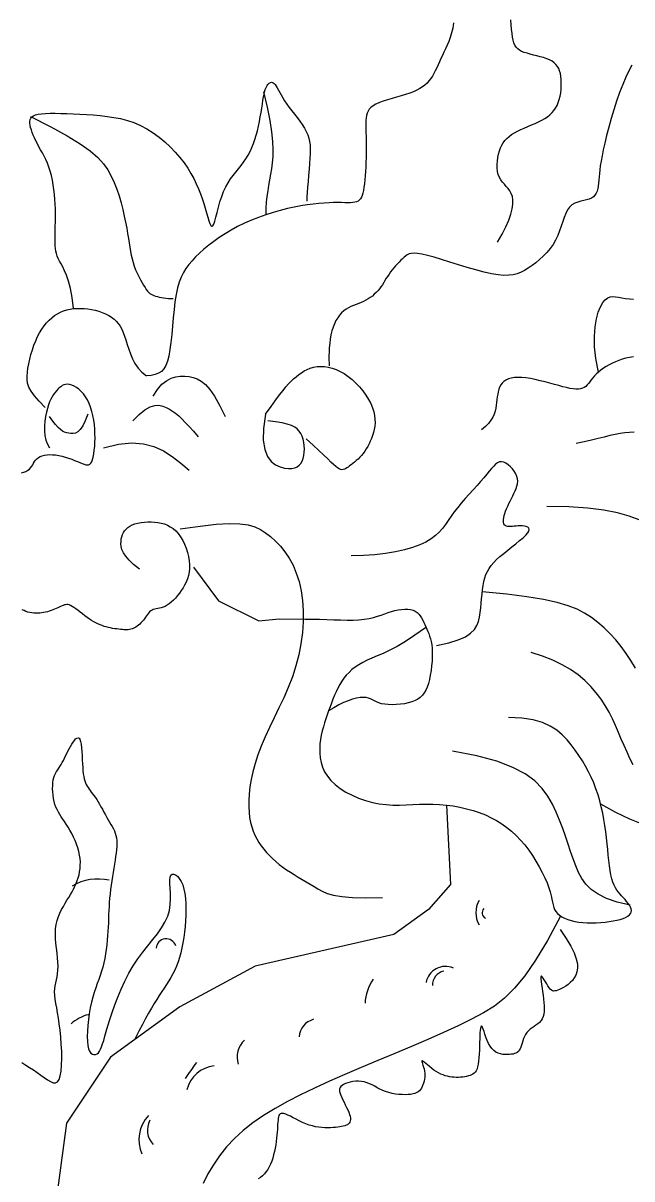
# Model space of a CAD drawing. Extents: x -66030 to 95157, y -13132 to 45879.
# Drawn here: x -26965.4 to -26893.6, y 32214.6 to 32351 of the extents above; entities that cross this region are included whole.
import ezdxf

# ---------------------------------------------------------------- set-up
doc = ezdxf.new("R2010")
doc.units = 0
doc.header["$LTSCALE"] = 100
doc.header["$MEASUREMENT"] = 0
doc.layers.add('7', color=105, linetype='CONTINUOUS')

msp = doc.modelspace()

# ---------------------------------------------------------------- linework, layer by layer
at = {"layer": '7'}
for points in [[(-26914.59, 32351.03), (-26914.69, 32350.4), (-26914.82, 32349.83), (-26914.98, 32349.3), (-26915.15, 32348.83), (-26915.34, 32348.38), (-26915.53, 32347.97), (-26915.73, 32347.57), (-26915.92, 32347.18), (-26916.09, 32346.81), (-26916.26, 32346.43), (-26916.42, 32346.07), (-26916.58, 32345.71), (-26916.75, 32345.37), (-26916.92, 32345.05), (-26917.1, 32344.74), (-26917.29, 32344.44), (-26917.5, 32344.17), (-26917.72, 32343.92), (-26917.98, 32343.68), (-26918.26, 32343.47), (-26918.58, 32343.26), (-26918.93, 32343.07), (-26919.32, 32342.89), (-26919.76, 32342.72), (-26920.25, 32342.56), (-26920.77, 32342.4), (-26921.31, 32342.25), (-26921.86, 32342.1), (-26922.39, 32341.94), (-26922.89, 32341.78), (-26923.35, 32341.61), (-26923.75, 32341.44), (-26924.08, 32341.25), (-26924.34, 32341.05), (-26924.54, 32340.83), (-26924.69, 32340.6), (-26924.8, 32340.35), (-26924.87, 32340.08), (-26924.92, 32339.8), (-26924.94, 32339.49), (-26924.95, 32339.17), (-26924.95, 32338.82), (-26924.95, 32338.45), (-26924.94, 32338.06), (-26924.92, 32337.64), (-26924.91, 32337.19), (-26924.9, 32336.72), (-26924.9, 32336.22), (-26924.9, 32335.69), (-26924.91, 32335.15), (-26924.93, 32334.59), (-26924.96, 32334.04), (-26924.99, 32333.49), (-26925.03, 32332.97), (-26925.07, 32332.48), (-26925.12, 32332.02), (-26925.17, 32331.62), (-26925.23, 32331.26), (-26925.3, 32330.94), (-26925.38, 32330.67), (-26925.47, 32330.45), (-26925.59, 32330.26), (-26925.72, 32330.1), (-26925.87, 32329.99), (-26926.05, 32329.9), (-26926.26, 32329.85), (-26926.5, 32329.82), (-26926.77, 32329.8), (-26927.08, 32329.8), (-26927.43, 32329.8), (-26927.82, 32329.81), (-26928.26, 32329.81), (-26928.75, 32329.81), (-26929.29, 32329.79), (-26929.87, 32329.76), (-26930.5, 32329.71), (-26931.16, 32329.64), (-26931.87, 32329.55), (-26932.61, 32329.43), (-26933.39, 32329.28), (-26934.21, 32329.1), (-26935.04, 32328.88), (-26935.89, 32328.64), (-26936.75, 32328.36), (-26937.61, 32328.06), (-26938.45, 32327.73), (-26939.28, 32327.37), (-26940.08, 32326.98), (-26940.84, 32326.57), (-26941.56, 32326.14), (-26942.24, 32325.7), (-26942.89, 32325.24), (-26943.49, 32324.78), (-26944.05, 32324.32), (-26944.56, 32323.86), (-26945.03, 32323.4), (-26945.46, 32322.96), (-26945.84, 32322.51), (-26946.18, 32322.05), (-26946.48, 32321.56), (-26946.74, 32321.02), (-26946.97, 32320.42), (-26947.17, 32319.74), (-26947.33, 32318.98), (-26947.47, 32318.12), (-26947.58, 32317.19), (-26947.68, 32316.21), (-26947.77, 32315.22), (-26947.86, 32314.25), (-26947.96, 32313.32), (-26948.07, 32312.46), (-26948.19, 32311.71), (-26948.35, 32311.09), (-26948.54, 32310.59), (-26948.77, 32310.19), (-26949.06, 32309.89), (-26949.4, 32309.67), (-26949.8, 32309.52), (-26950.28, 32309.42), (-26950.84, 32309.36)], [(-26909.41, 32325.13), (-26908.87, 32326.08), (-26908.43, 32326.94), (-26908.09, 32327.73), (-26907.85, 32328.44), (-26907.69, 32329.07), (-26907.61, 32329.63), (-26907.6, 32330.12), (-26907.66, 32330.54), (-26907.78, 32330.9), (-26907.95, 32331.21), (-26908.15, 32331.48), (-26908.37, 32331.73), (-26908.6, 32331.97), (-26908.82, 32332.22), (-26909.02, 32332.48), (-26909.19, 32332.77), (-26909.32, 32333.11), (-26909.4, 32333.48), (-26909.45, 32333.88), (-26909.45, 32334.29), (-26909.43, 32334.71), (-26909.38, 32335.13), (-26909.29, 32335.53), (-26909.19, 32335.91), (-26909.06, 32336.26), (-26908.91, 32336.58), (-26908.74, 32336.87), (-26908.54, 32337.14), (-26908.31, 32337.39), (-26908.04, 32337.62), (-26907.75, 32337.83), (-26907.42, 32338.03), (-26907.05, 32338.23), (-26906.66, 32338.42), (-26906.25, 32338.6), (-26905.82, 32338.79), (-26905.39, 32338.97), (-26904.97, 32339.15), (-26904.57, 32339.34), (-26904.19, 32339.54), (-26903.84, 32339.74), (-26903.52, 32339.95), (-26903.24, 32340.18), (-26902.98, 32340.43), (-26902.76, 32340.69), (-26902.56, 32340.97), (-26902.39, 32341.28), (-26902.24, 32341.61), (-26902.12, 32341.98), (-26902.03, 32342.36), (-26901.95, 32342.76), (-26901.9, 32343.16), (-26901.88, 32343.57), (-26901.88, 32343.96), (-26901.89, 32344.35), (-26901.93, 32344.71), (-26901.99, 32345.04), (-26902.08, 32345.35), (-26902.19, 32345.63), (-26902.33, 32345.88), (-26902.51, 32346.11), (-26902.72, 32346.31), (-26902.97, 32346.49), (-26903.26, 32346.65), (-26903.6, 32346.79), (-26903.97, 32346.92), (-26904.36, 32347.03), (-26904.76, 32347.13), (-26905.17, 32347.23), (-26905.56, 32347.32), (-26905.93, 32347.43), (-26906.27, 32347.54), (-26906.56, 32347.66), (-26906.81, 32347.8), (-26907.03, 32347.97), (-26907.2, 32348.16), (-26907.35, 32348.39), (-26907.47, 32348.66), (-26907.57, 32348.98), (-26907.64, 32349.35), (-26907.7, 32349.78), (-26907.75, 32350.26), (-26907.78, 32350.8), (-26907.82, 32351.38)], [(-26893.55, 32346.03), (-26893.91, 32345.38), (-26894.28, 32344.62), (-26894.64, 32343.76), (-26895, 32342.81), (-26895.35, 32341.8), (-26895.68, 32340.76), (-26895.99, 32339.72), (-26896.28, 32338.7), (-26896.54, 32337.73), (-26896.76, 32336.84), (-26896.93, 32336.04), (-26897.08, 32335.34), (-26897.19, 32334.72), (-26897.28, 32334.17), (-26897.34, 32333.68), (-26897.39, 32333.24), (-26897.43, 32332.84), (-26897.46, 32332.46), (-26897.5, 32332.11), (-26897.54, 32331.77), (-26897.59, 32331.46), (-26897.67, 32331.17), (-26897.77, 32330.91), (-26897.91, 32330.69), (-26898.08, 32330.49), (-26898.3, 32330.34), (-26898.58, 32330.23), (-26898.89, 32330.14), (-26899.24, 32330.06), (-26899.59, 32329.98), (-26899.95, 32329.87), (-26900.3, 32329.73), (-26900.63, 32329.54), (-26900.91, 32329.28), (-26901.16, 32328.94), (-26901.36, 32328.54), (-26901.55, 32328.07), (-26901.72, 32327.57), (-26901.89, 32327.03), (-26902.08, 32326.48), (-26902.29, 32325.93), (-26902.55, 32325.39), (-26902.86, 32324.87), (-26903.21, 32324.38), (-26903.6, 32323.92), (-26904.02, 32323.48), (-26904.45, 32323.08), (-26904.9, 32322.71), (-26905.34, 32322.38), (-26905.78, 32322.08), (-26906.21, 32321.81), (-26906.63, 32321.59), (-26907.08, 32321.42), (-26907.55, 32321.3), (-26908.08, 32321.23), (-26908.67, 32321.22), (-26909.34, 32321.28), (-26910.12, 32321.41), (-26911, 32321.61), (-26911.97, 32321.87), (-26912.98, 32322.16), (-26914.02, 32322.48), (-26915.04, 32322.8), (-26916.01, 32323.1), (-26916.9, 32323.36), (-26917.69, 32323.58), (-26918.33, 32323.73), (-26918.85, 32323.81), (-26919.26, 32323.84), (-26919.59, 32323.82), (-26919.85, 32323.75), (-26920.06, 32323.65), (-26920.25, 32323.51), (-26920.43, 32323.36), (-26920.62, 32323.18), (-26920.81, 32323), (-26921.02, 32322.79), (-26921.23, 32322.58), (-26921.43, 32322.35), (-26921.64, 32322.12), (-26921.83, 32321.88), (-26922.02, 32321.63), (-26922.2, 32321.38), (-26922.37, 32321.13), (-26922.53, 32320.88), (-26922.69, 32320.62), (-26922.84, 32320.37), (-26923, 32320.12), (-26923.17, 32319.88), (-26923.35, 32319.64), (-26923.54, 32319.42), (-26923.74, 32319.2), (-26923.95, 32318.99), (-26924.18, 32318.79), (-26924.42, 32318.61), (-26924.67, 32318.44), (-26924.93, 32318.28), (-26925.21, 32318.14), (-26925.5, 32318.02), (-26925.79, 32317.9), (-26926.09, 32317.79), (-26926.4, 32317.67), (-26926.7, 32317.55), (-26926.99, 32317.4), (-26927.28, 32317.23), (-26927.55, 32317.04), (-26927.81, 32316.8), (-26928.05, 32316.53), (-26928.27, 32316.23), (-26928.47, 32315.89), (-26928.65, 32315.51), (-26928.81, 32315.11), (-26928.95, 32314.67), (-26929.06, 32314.21), (-26929.14, 32313.71), (-26929.21, 32313.21), (-26929.26, 32312.69), (-26929.28, 32312.19), (-26929.3, 32311.71), (-26929.3, 32311.27), (-26929.29, 32310.88), (-26929.27, 32310.55)], [(-26959.44, 32317.3), (-26959.61, 32318.61), (-26959.81, 32319.68), (-26960.03, 32320.54), (-26960.26, 32321.23), (-26960.49, 32321.78), (-26960.71, 32322.22), (-26960.91, 32322.58), (-26961.09, 32322.89), (-26961.24, 32323.2), (-26961.36, 32323.49), (-26961.46, 32323.79), (-26961.53, 32324.08), (-26961.57, 32324.39), (-26961.6, 32324.71), (-26961.62, 32325.04), (-26961.62, 32325.39), (-26961.62, 32325.77), (-26961.61, 32326.17), (-26961.6, 32326.59), (-26961.59, 32327.04), (-26961.57, 32327.51), (-26961.57, 32328.01), (-26961.57, 32328.52), (-26961.58, 32329.06), (-26961.6, 32329.62), (-26961.64, 32330.19), (-26961.69, 32330.76), (-26961.76, 32331.34), (-26961.84, 32331.91), (-26961.94, 32332.47), (-26962.06, 32333.01), (-26962.2, 32333.52), (-26962.36, 32334.01), (-26962.53, 32334.46), (-26962.72, 32334.88), (-26962.92, 32335.29), (-26963.12, 32335.67), (-26963.32, 32336.04), (-26963.52, 32336.4), (-26963.7, 32336.75), (-26963.88, 32337.1), (-26964.04, 32337.44), (-26964.19, 32337.77), (-26964.31, 32338.08), (-26964.42, 32338.39), (-26964.5, 32338.67), (-26964.56, 32338.94), (-26964.59, 32339.18), (-26964.59, 32339.4), (-26964.56, 32339.6), (-26964.48, 32339.77), (-26964.35, 32339.92), (-26964.17, 32340.04), (-26963.92, 32340.15), (-26963.61, 32340.23), (-26963.22, 32340.29), (-26962.75, 32340.33), (-26962.2, 32340.35), (-26961.59, 32340.35), (-26960.93, 32340.34), (-26960.22, 32340.32), (-26959.47, 32340.29), (-26958.7, 32340.25), (-26957.91, 32340.2), (-26957.11, 32340.15), (-26956.3, 32340.08), (-26955.49, 32339.99), (-26954.69, 32339.87), (-26953.89, 32339.72), (-26953.09, 32339.51), (-26952.31, 32339.25), (-26951.54, 32338.92), (-26950.78, 32338.52), (-26950.05, 32338.05), (-26949.34, 32337.53), (-26948.67, 32336.97), (-26948.03, 32336.38), (-26947.44, 32335.76), (-26946.9, 32335.13), (-26946.4, 32334.5), (-26945.97, 32333.87), (-26945.58, 32333.25), (-26945.25, 32332.64), (-26944.95, 32332.04), (-26944.69, 32331.45), (-26944.46, 32330.86), (-26944.26, 32330.28), (-26944.08, 32329.7), (-26943.91, 32329.14), (-26943.76, 32328.6), (-26943.61, 32328.11), (-26943.48, 32327.68), (-26943.35, 32327.35), (-26943.23, 32327.12), (-26943.11, 32327.02), (-26943, 32327.07), (-26942.88, 32327.28), (-26942.76, 32327.64), (-26942.63, 32328.1), (-26942.49, 32328.65), (-26942.33, 32329.26), (-26942.16, 32329.89), (-26941.96, 32330.52), (-26941.73, 32331.12), (-26941.48, 32331.66), (-26941.2, 32332.15), (-26940.9, 32332.6), (-26940.59, 32333.02), (-26940.28, 32333.42), (-26939.96, 32333.81), (-26939.66, 32334.19), (-26939.37, 32334.59), (-26939.1, 32334.99), (-26938.84, 32335.41), (-26938.61, 32335.85), (-26938.4, 32336.31), (-26938.21, 32336.78), (-26938.03, 32337.27), (-26937.87, 32337.78), (-26937.73, 32338.3), (-26937.61, 32338.84), (-26937.49, 32339.38), (-26937.4, 32339.92), (-26937.31, 32340.45), (-26937.23, 32340.96), (-26937.16, 32341.44), (-26937.09, 32341.89), (-26937.02, 32342.28), (-26936.96, 32342.61), (-26936.89, 32342.9), (-26936.82, 32343.14), (-26936.75, 32343.33), (-26936.68, 32343.49), (-26936.61, 32343.63), (-26936.53, 32343.73), (-26936.45, 32343.82), (-26936.36, 32343.9), (-26936.27, 32343.96), (-26936.18, 32344), (-26936.08, 32344.01), (-26935.98, 32344), (-26935.87, 32343.95), (-26935.76, 32343.86), (-26935.65, 32343.74), (-26935.53, 32343.56), (-26935.4, 32343.35), (-26935.27, 32343.1), (-26935.11, 32342.82), (-26934.94, 32342.51), (-26934.75, 32342.17), (-26934.53, 32341.81), (-26934.28, 32341.44), (-26934, 32341.05), (-26933.7, 32340.65), (-26933.38, 32340.25), (-26933.06, 32339.84), (-26932.75, 32339.43), (-26932.46, 32339.02), (-26932.2, 32338.61), (-26931.98, 32338.21), (-26931.8, 32337.82), (-26931.67, 32337.42), (-26931.58, 32337.01), (-26931.53, 32336.58), (-26931.51, 32336.11), (-26931.51, 32335.61), (-26931.54, 32335.05), (-26931.58, 32334.43), (-26931.63, 32333.75), (-26931.7, 32333.03), (-26931.76, 32332.3), (-26931.82, 32331.62), (-26931.87, 32331.01), (-26931.91, 32330.51), (-26931.93, 32330.16), (-26931.92, 32329.99)], [(-26937.02, 32342.9), (-26936.59, 32341.06), (-26936.28, 32339.49), (-26936.07, 32338.16), (-26935.96, 32337.04), (-26935.92, 32336.07), (-26935.94, 32335.24), (-26936, 32334.5), (-26936.09, 32333.81), (-26936.2, 32333.15), (-26936.31, 32332.5), (-26936.42, 32331.85), (-26936.52, 32331.2), (-26936.62, 32330.54), (-26936.69, 32329.87), (-26936.74, 32329.17), (-26936.76, 32328.44)], [(-26964.5, 32339.98), (-26962.11, 32338.77), (-26960.19, 32337.71), (-26958.67, 32336.76), (-26957.49, 32335.92), (-26956.59, 32335.14), (-26955.92, 32334.4), (-26955.41, 32333.68), (-26955.01, 32332.95), (-26954.66, 32332.19), (-26954.35, 32331.4), (-26954.07, 32330.6), (-26953.83, 32329.8), (-26953.63, 32329), (-26953.45, 32328.23), (-26953.3, 32327.5), (-26953.17, 32326.81), (-26953.07, 32326.17), (-26952.97, 32325.59), (-26952.89, 32325.05), (-26952.81, 32324.54), (-26952.73, 32324.06), (-26952.64, 32323.61), (-26952.54, 32323.17), (-26952.42, 32322.74), (-26952.28, 32322.31), (-26952.11, 32321.88), (-26951.93, 32321.47), (-26951.75, 32321.08), (-26951.55, 32320.7), (-26951.36, 32320.36), (-26951.18, 32320.05), (-26951, 32319.78), (-26950.85, 32319.55), (-26950.7, 32319.36), (-26950.56, 32319.21), (-26950.42, 32319.09), (-26950.27, 32318.99), (-26950.12, 32318.91), (-26949.95, 32318.84), (-26949.77, 32318.78), (-26949.55, 32318.73), (-26949.32, 32318.67), (-26949.07, 32318.62), (-26948.81, 32318.58), (-26948.53, 32318.54), (-26948.25, 32318.51), (-26947.97, 32318.49), (-26947.69, 32318.48)], [(-26897.48, 32309.82), (-26897.79, 32311.4), (-26897.95, 32312.81), (-26897.98, 32314.07), (-26897.9, 32315.16), (-26897.74, 32316.1), (-26897.52, 32316.89), (-26897.26, 32317.52), (-26896.98, 32318.01), (-26896.7, 32318.35), (-26896.41, 32318.58), (-26896.12, 32318.7), (-26895.82, 32318.73), (-26895.49, 32318.71), (-26895.13, 32318.65), (-26894.75, 32318.57), (-26894.32, 32318.5), (-26893.85, 32318.44), (-26893.35, 32318.41)], [(-26962.79, 32305.64), (-26963.5, 32306.38), (-26964.04, 32307.01), (-26964.43, 32307.56), (-26964.7, 32308.05), (-26964.86, 32308.5), (-26964.93, 32308.92), (-26964.93, 32309.35), (-26964.89, 32309.8), (-26964.82, 32310.28), (-26964.73, 32310.8), (-26964.6, 32311.33), (-26964.46, 32311.88), (-26964.29, 32312.43), (-26964.11, 32312.97), (-26963.9, 32313.5), (-26963.68, 32314), (-26963.44, 32314.46), (-26963.18, 32314.88), (-26962.91, 32315.27), (-26962.62, 32315.63), (-26962.32, 32315.95), (-26962, 32316.23), (-26961.67, 32316.48), (-26961.33, 32316.69), (-26960.98, 32316.88), (-26960.61, 32317.03), (-26960.23, 32317.15), (-26959.84, 32317.24), (-26959.44, 32317.3), (-26959.04, 32317.33), (-26958.62, 32317.33), (-26958.19, 32317.31), (-26957.76, 32317.27), (-26957.32, 32317.2), (-26956.88, 32317.1), (-26956.46, 32316.99), (-26956.05, 32316.85), (-26955.66, 32316.68), (-26955.29, 32316.5), (-26954.96, 32316.3), (-26954.66, 32316.07), (-26954.4, 32315.82), (-26954.16, 32315.54), (-26953.95, 32315.23), (-26953.76, 32314.88), (-26953.58, 32314.5), (-26953.42, 32314.07), (-26953.26, 32313.6), (-26953.1, 32313.08), (-26952.93, 32312.53), (-26952.73, 32311.95), (-26952.49, 32311.38), (-26952.2, 32310.81), (-26951.83, 32310.28), (-26951.39, 32309.79), (-26950.84, 32309.36)], [(-26893.35, 32311.62), (-26893.82, 32311.55), (-26894.27, 32311.45), (-26894.7, 32311.33), (-26895.1, 32311.19), (-26895.49, 32311.04), (-26895.86, 32310.86), (-26896.22, 32310.67), (-26896.57, 32310.47), (-26896.89, 32310.26), (-26897.2, 32310.04), (-26897.48, 32309.82), (-26897.74, 32309.59), (-26897.97, 32309.36), (-26898.17, 32309.12), (-26898.35, 32308.9), (-26898.52, 32308.68), (-26898.67, 32308.48), (-26898.83, 32308.29), (-26899, 32308.13), (-26899.18, 32308), (-26899.38, 32307.9), (-26899.61, 32307.83), (-26899.87, 32307.8), (-26900.17, 32307.8), (-26900.49, 32307.84), (-26900.86, 32307.89), (-26901.26, 32307.98), (-26901.69, 32308.08), (-26902.17, 32308.21), (-26902.69, 32308.35), (-26903.23, 32308.5), (-26903.8, 32308.65), (-26904.38, 32308.79), (-26904.95, 32308.93), (-26905.51, 32309.04), (-26906.05, 32309.13), (-26906.55, 32309.18), (-26907.01, 32309.19), (-26907.42, 32309.16), (-26907.79, 32309.1), (-26908.12, 32309), (-26908.41, 32308.87), (-26908.65, 32308.71), (-26908.86, 32308.51), (-26909.03, 32308.29), (-26909.16, 32308.05), (-26909.26, 32307.78), (-26909.34, 32307.5), (-26909.39, 32307.2), (-26909.44, 32306.88), (-26909.48, 32306.56), (-26909.52, 32306.22), (-26909.56, 32305.89), (-26909.62, 32305.54), (-26909.7, 32305.2), (-26909.81, 32304.85), (-26909.97, 32304.5), (-26910.19, 32304.13), (-26910.47, 32303.76), (-26910.84, 32303.38), (-26911.29, 32302.99)], [(-26936.77, 32304.85), (-26936.13, 32305.76), (-26935.58, 32306.52), (-26935.12, 32307.14), (-26934.72, 32307.65), (-26934.37, 32308.08), (-26934.06, 32308.43), (-26933.76, 32308.73), (-26933.48, 32309), (-26933.18, 32309.26), (-26932.87, 32309.51), (-26932.55, 32309.74), (-26932.22, 32309.95), (-26931.87, 32310.13), (-26931.5, 32310.28), (-26931.12, 32310.39), (-26930.71, 32310.46), (-26930.29, 32310.49), (-26929.84, 32310.47), (-26929.39, 32310.4), (-26928.92, 32310.28), (-26928.45, 32310.12), (-26927.98, 32309.9), (-26927.51, 32309.63), (-26927.04, 32309.31), (-26926.58, 32308.94), (-26926.13, 32308.52), (-26925.71, 32308.07), (-26925.32, 32307.59), (-26924.96, 32307.09), (-26924.64, 32306.59), (-26924.37, 32306.09), (-26924.16, 32305.6), (-26924.01, 32305.13), (-26923.91, 32304.68), (-26923.87, 32304.24), (-26923.86, 32303.83), (-26923.9, 32303.43), (-26923.96, 32303.05), (-26924.05, 32302.68), (-26924.16, 32302.33), (-26924.28, 32301.99), (-26924.42, 32301.66), (-26924.56, 32301.34), (-26924.72, 32301.04), (-26924.89, 32300.75), (-26925.06, 32300.48), (-26925.25, 32300.22), (-26925.45, 32299.98), (-26925.65, 32299.76), (-26925.86, 32299.55), (-26926.07, 32299.36), (-26926.27, 32299.18), (-26926.48, 32299.02), (-26926.68, 32298.87), (-26926.86, 32298.74), (-26927.04, 32298.61), (-26927.2, 32298.5), (-26927.34, 32298.41), (-26927.48, 32298.34), (-26927.62, 32298.3), (-26927.77, 32298.29), (-26927.92, 32298.32), (-26928.09, 32298.39), (-26928.28, 32298.5), (-26928.49, 32298.67), (-26928.75, 32298.9), (-26929.06, 32299.19), (-26929.44, 32299.56), (-26929.91, 32300.01), (-26930.48, 32300.55), (-26931.17, 32301.19), (-26931.99, 32301.93)], [(-26950.05, 32306.97), (-26949.54, 32307.76), (-26949.01, 32308.37), (-26948.47, 32308.8), (-26947.92, 32309.1), (-26947.38, 32309.27), (-26946.84, 32309.35), (-26946.31, 32309.34), (-26945.8, 32309.29), (-26945.31, 32309.19), (-26944.84, 32309.03), (-26944.36, 32308.76), (-26943.88, 32308.35), (-26943.36, 32307.77), (-26942.81, 32306.97), (-26942.21, 32305.92), (-26941.55, 32304.58)], [(-26965.57, 32297.91), (-26965.3, 32297.99), (-26965.05, 32298.1), (-26964.83, 32298.22), (-26964.65, 32298.36), (-26964.5, 32298.52), (-26964.37, 32298.7), (-26964.26, 32298.88), (-26964.16, 32299.07), (-26964.04, 32299.25), (-26963.92, 32299.43), (-26963.77, 32299.59), (-26963.58, 32299.73), (-26963.37, 32299.84), (-26963.13, 32299.94), (-26962.86, 32300.01), (-26962.56, 32300.05), (-26962.25, 32300.07), (-26961.91, 32300.06), (-26961.55, 32300.03), (-26961.18, 32299.97), (-26960.8, 32299.88), (-26960.41, 32299.77), (-26960.03, 32299.65), (-26959.66, 32299.53), (-26959.31, 32299.39), (-26958.98, 32299.27), (-26958.68, 32299.14), (-26958.41, 32299.04), (-26958.18, 32298.95), (-26957.98, 32298.88), (-26957.81, 32298.86), (-26957.66, 32298.87), (-26957.53, 32298.93), (-26957.41, 32299.05), (-26957.3, 32299.23), (-26957.21, 32299.48), (-26957.12, 32299.79), (-26957.05, 32300.16), (-26956.99, 32300.58), (-26956.94, 32301.03), (-26956.91, 32301.51), (-26956.9, 32302.02), (-26956.91, 32302.55), (-26956.93, 32303.08), (-26956.98, 32303.62), (-26957.05, 32304.15), (-26957.15, 32304.67), (-26957.27, 32305.17), (-26957.42, 32305.66), (-26957.59, 32306.11), (-26957.79, 32306.53), (-26958.02, 32306.9), (-26958.27, 32307.24), (-26958.54, 32307.53), (-26958.82, 32307.78), (-26959.1, 32307.99), (-26959.38, 32308.15), (-26959.66, 32308.27), (-26959.92, 32308.34), (-26960.15, 32308.37), (-26960.38, 32308.35), (-26960.58, 32308.3), (-26960.77, 32308.21), (-26960.95, 32308.09), (-26961.13, 32307.95), (-26961.3, 32307.78), (-26961.46, 32307.59), (-26961.63, 32307.38), (-26961.79, 32307.15), (-26961.95, 32306.9), (-26962.11, 32306.61), (-26962.26, 32306.29), (-26962.39, 32305.93), (-26962.52, 32305.52), (-26962.64, 32305.07), (-26962.74, 32304.56), (-26962.81, 32304.02), (-26962.85, 32303.46), (-26962.86, 32302.89), (-26962.81, 32302.33), (-26962.7, 32301.79), (-26962.52, 32301.3), (-26962.26, 32300.87)], [(-26952.44, 32304.05), (-26951.68, 32304.82), (-26951.01, 32305.36), (-26950.4, 32305.7), (-26949.86, 32305.87), (-26949.37, 32305.89), (-26948.92, 32305.81), (-26948.51, 32305.65), (-26948.12, 32305.44), (-26947.76, 32305.21), (-26947.4, 32304.95), (-26947.03, 32304.64), (-26946.65, 32304.29), (-26946.25, 32303.88), (-26945.8, 32303.4), (-26945.3, 32302.84), (-26944.74, 32302.19)], [(-26957.75, 32304.85), (-26958.05, 32304.06), (-26958.34, 32303.47), (-26958.64, 32303.05), (-26958.93, 32302.77), (-26959.21, 32302.62), (-26959.48, 32302.55), (-26959.75, 32302.55), (-26960, 32302.59), (-26960.25, 32302.65), (-26960.49, 32302.74), (-26960.73, 32302.86), (-26960.98, 32303.04), (-26961.25, 32303.29), (-26961.55, 32303.62), (-26961.89, 32304.04), (-26962.26, 32304.58)], [(-26936.77, 32304.85), (-26937.04, 32303.14), (-26937.06, 32301.76), (-26936.88, 32300.69), (-26936.54, 32299.87), (-26936.1, 32299.28), (-26935.59, 32298.88), (-26935.05, 32298.62), (-26934.54, 32298.48), (-26934.08, 32298.42), (-26933.68, 32298.42), (-26933.34, 32298.5), (-26933.05, 32298.62), (-26932.81, 32298.81), (-26932.62, 32299.04), (-26932.46, 32299.32), (-26932.35, 32299.63), (-26932.27, 32299.98), (-26932.22, 32300.35), (-26932.2, 32300.73), (-26932.22, 32301.13), (-26932.27, 32301.51), (-26932.35, 32301.89), (-26932.46, 32302.25), (-26932.61, 32302.57), (-26932.8, 32302.86), (-26933.04, 32303.11), (-26933.34, 32303.33), (-26933.73, 32303.52), (-26934.23, 32303.68), (-26934.84, 32303.82), (-26935.6, 32303.94), (-26936.51, 32304.05)], [(-26893.27, 32302.71), (-26893.82, 32302.69), (-26894.38, 32302.64), (-26894.95, 32302.55), (-26895.54, 32302.44), (-26896.16, 32302.31), (-26896.83, 32302.15), (-26897.54, 32301.98), (-26898.33, 32301.79), (-26899.19, 32301.6), (-26900.13, 32301.4)], [(-26955.89, 32300.87), (-26954.12, 32301.31), (-26952.56, 32301.46), (-26951.18, 32301.36), (-26949.95, 32301.03), (-26948.83, 32300.52), (-26947.79, 32299.86), (-26946.79, 32299.08), (-26945.8, 32298.22)], [(-26916.6, 32277.53), (-26915.17, 32277.85), (-26914.05, 32278.2), (-26913.2, 32278.58), (-26912.58, 32279), (-26912.14, 32279.44), (-26911.85, 32279.91), (-26911.67, 32280.4), (-26911.55, 32280.91), (-26911.46, 32281.44), (-26911.39, 32281.98), (-26911.34, 32282.53), (-26911.29, 32283.07), (-26911.23, 32283.61), (-26911.18, 32284.13), (-26911.11, 32284.62), (-26911.02, 32285.09), (-26910.91, 32285.52), (-26910.77, 32285.92), (-26910.59, 32286.29), (-26910.38, 32286.65), (-26910.14, 32287), (-26909.84, 32287.34), (-26909.51, 32287.69), (-26909.12, 32288.05), (-26908.68, 32288.42), (-26908.21, 32288.8), (-26907.72, 32289.18), (-26907.25, 32289.56), (-26906.8, 32289.92), (-26906.4, 32290.26), (-26906.08, 32290.56), (-26905.84, 32290.83), (-26905.71, 32291.06), (-26905.68, 32291.24), (-26905.73, 32291.39), (-26905.85, 32291.5), (-26906.03, 32291.58), (-26906.24, 32291.64), (-26906.48, 32291.66), (-26906.73, 32291.67), (-26906.97, 32291.67), (-26907.21, 32291.65), (-26907.44, 32291.62), (-26907.66, 32291.6), (-26907.87, 32291.59), (-26908.05, 32291.58), (-26908.22, 32291.59), (-26908.37, 32291.63), (-26908.49, 32291.69), (-26908.58, 32291.79), (-26908.65, 32291.9), (-26908.7, 32292.05), (-26908.72, 32292.22), (-26908.71, 32292.41), (-26908.68, 32292.63), (-26908.63, 32292.87), (-26908.55, 32293.13), (-26908.45, 32293.4), (-26908.34, 32293.69), (-26908.2, 32293.99), (-26908.06, 32294.29), (-26907.92, 32294.6), (-26907.76, 32294.91), (-26907.61, 32295.21), (-26907.47, 32295.5), (-26907.33, 32295.79), (-26907.21, 32296.08), (-26907.12, 32296.36), (-26907.06, 32296.64), (-26907.03, 32296.93), (-26907.05, 32297.21), (-26907.13, 32297.51), (-26907.25, 32297.81), (-26907.43, 32298.11), (-26907.64, 32298.39), (-26907.88, 32298.65), (-26908.14, 32298.88), (-26908.41, 32299.06), (-26908.68, 32299.18), (-26908.94, 32299.23), (-26909.18, 32299.21), (-26909.41, 32299.12), (-26909.63, 32298.95), (-26909.86, 32298.73), (-26910.11, 32298.45), (-26910.38, 32298.12), (-26910.68, 32297.75), (-26911.02, 32297.33), (-26911.41, 32296.89), (-26911.83, 32296.41), (-26912.29, 32295.92), (-26912.75, 32295.4), (-26913.22, 32294.88), (-26913.68, 32294.35), (-26914.11, 32293.83), (-26914.52, 32293.31), (-26914.88, 32292.8), (-26915.22, 32292.31), (-26915.55, 32291.83), (-26915.9, 32291.37), (-26916.28, 32290.93), (-26916.72, 32290.52), (-26917.24, 32290.12), (-26917.86, 32289.75), (-26918.59, 32289.41), (-26919.43, 32289.1), (-26920.39, 32288.82), (-26921.45, 32288.59), (-26922.61, 32288.4), (-26923.88, 32288.26), (-26925.24, 32288.17), (-26926.68, 32288.14)], [(-26892.68, 32292.36), (-26893.87, 32292.81), (-26895.25, 32293.2), (-26896.87, 32293.52), (-26898.77, 32293.76), (-26901, 32293.92), (-26903.59, 32293.97)], [(-26951.64, 32286.55), (-26952.35, 32287.11), (-26952.89, 32287.62), (-26953.28, 32288.08), (-26953.56, 32288.5), (-26953.73, 32288.88), (-26953.82, 32289.22), (-26953.84, 32289.54), (-26953.83, 32289.84), (-26953.8, 32290.12), (-26953.74, 32290.39), (-26953.66, 32290.64), (-26953.55, 32290.88), (-26953.41, 32291.09), (-26953.24, 32291.29), (-26953.04, 32291.47), (-26952.79, 32291.63), (-26952.51, 32291.77), (-26952.19, 32291.89), (-26951.84, 32291.98), (-26951.46, 32292.06), (-26951.07, 32292.11), (-26950.68, 32292.13), (-26950.27, 32292.14), (-26949.87, 32292.12), (-26949.48, 32292.07), (-26949.09, 32292), (-26948.72, 32291.89), (-26948.36, 32291.75), (-26948.02, 32291.56), (-26947.69, 32291.34), (-26947.38, 32291.07), (-26947.08, 32290.75), (-26946.81, 32290.37), (-26946.56, 32289.95), (-26946.34, 32289.5), (-26946.15, 32289.03), (-26946, 32288.54), (-26945.88, 32288.04), (-26945.79, 32287.55), (-26945.76, 32287.08), (-26945.76, 32286.62), (-26945.81, 32286.2), (-26945.89, 32285.79), (-26946.01, 32285.4), (-26946.16, 32285.03), (-26946.33, 32284.68), (-26946.52, 32284.35), (-26946.73, 32284.03), (-26946.95, 32283.72), (-26947.18, 32283.43), (-26947.42, 32283.15), (-26947.66, 32282.9), (-26947.91, 32282.67), (-26948.15, 32282.47), (-26948.4, 32282.3), (-26948.63, 32282.17), (-26948.86, 32282.07), (-26949.08, 32282), (-26949.29, 32281.95), (-26949.49, 32281.92), (-26949.68, 32281.88), (-26949.86, 32281.85), (-26950.03, 32281.8), (-26950.18, 32281.73), (-26950.32, 32281.63), (-26950.46, 32281.51), (-26950.58, 32281.37), (-26950.71, 32281.21), (-26950.83, 32281.05), (-26950.95, 32280.88), (-26951.07, 32280.7), (-26951.2, 32280.53), (-26951.33, 32280.37), (-26951.48, 32280.22), (-26951.63, 32280.08), (-26951.78, 32279.95), (-26951.93, 32279.83), (-26952.09, 32279.73), (-26952.24, 32279.64), (-26952.39, 32279.56), (-26952.54, 32279.5), (-26952.69, 32279.46), (-26952.83, 32279.43), (-26952.98, 32279.41), (-26953.14, 32279.41), (-26953.31, 32279.41), (-26953.49, 32279.41), (-26953.68, 32279.43), (-26953.88, 32279.45), (-26954.1, 32279.47), (-26954.34, 32279.5), (-26954.58, 32279.53), (-26954.83, 32279.57), (-26955.08, 32279.62), (-26955.33, 32279.68), (-26955.58, 32279.74), (-26955.83, 32279.81), (-26956.07, 32279.89), (-26956.31, 32279.98), (-26956.56, 32280.09), (-26956.8, 32280.21), (-26957.05, 32280.34), (-26957.31, 32280.49), (-26957.57, 32280.67), (-26957.84, 32280.86), (-26958.11, 32281.06), (-26958.39, 32281.27), (-26958.65, 32281.48), (-26958.91, 32281.69), (-26959.16, 32281.87), (-26959.39, 32282.04), (-26959.61, 32282.17), (-26959.79, 32282.27), (-26959.96, 32282.33), (-26960.11, 32282.37), (-26960.25, 32282.37), (-26960.39, 32282.36), (-26960.52, 32282.33), (-26960.66, 32282.28), (-26960.8, 32282.21), (-26960.96, 32282.14), (-26961.12, 32282.07), (-26961.3, 32281.99), (-26961.49, 32281.9), (-26961.68, 32281.82), (-26961.88, 32281.74), (-26962.09, 32281.67), (-26962.3, 32281.6), (-26962.52, 32281.53), (-26962.74, 32281.48), (-26962.97, 32281.44), (-26963.2, 32281.4), (-26963.42, 32281.38), (-26963.66, 32281.37), (-26963.89, 32281.36), (-26964.12, 32281.37), (-26964.35, 32281.4), (-26964.58, 32281.44), (-26964.82, 32281.49), (-26965.05, 32281.56), (-26965.28, 32281.66), (-26965.51, 32281.77)], [(-26946.86, 32291.32), (-26944.51, 32291.65), (-26942.6, 32291.85), (-26941.06, 32291.94), (-26939.83, 32291.91), (-26938.85, 32291.78), (-26938.05, 32291.55), (-26937.38, 32291.24), (-26936.77, 32290.86), (-26936.18, 32290.4), (-26935.59, 32289.87), (-26935.03, 32289.27), (-26934.49, 32288.59), (-26933.99, 32287.84), (-26933.54, 32287.01), (-26933.15, 32286.09), (-26932.83, 32285.09), (-26932.59, 32284), (-26932.43, 32282.84), (-26932.35, 32281.63), (-26932.35, 32280.36), (-26932.43, 32279.07), (-26932.6, 32277.76), (-26932.85, 32276.44), (-26933.19, 32275.14), (-26933.61, 32273.86), (-26934.1, 32272.61), (-26934.63, 32271.38), (-26935.2, 32270.18), (-26935.76, 32269.01), (-26936.32, 32267.87), (-26936.84, 32266.76), (-26937.3, 32265.68), (-26937.7, 32264.64), (-26938.02, 32263.63), (-26938.28, 32262.66), (-26938.48, 32261.74), (-26938.63, 32260.86), (-26938.72, 32260.02), (-26938.76, 32259.25), (-26938.76, 32258.52), (-26938.73, 32257.85), (-26938.66, 32257.24), (-26938.55, 32256.67), (-26938.42, 32256.14), (-26938.25, 32255.65), (-26938.05, 32255.18), (-26937.82, 32254.74), (-26937.57, 32254.32), (-26937.29, 32253.91), (-26936.99, 32253.52), (-26936.67, 32253.13), (-26936.32, 32252.76), (-26935.95, 32252.4), (-26935.57, 32252.06), (-26935.16, 32251.72), (-26934.74, 32251.4), (-26934.3, 32251.09), (-26933.85, 32250.8), (-26933.39, 32250.51), (-26932.92, 32250.22), (-26932.45, 32249.94), (-26931.98, 32249.66), (-26931.52, 32249.39), (-26931.06, 32249.11), (-26930.61, 32248.82), (-26930.12, 32248.55), (-26929.52, 32248.3), (-26928.76, 32248.08), (-26927.78, 32247.91), (-26926.53, 32247.81), (-26924.94, 32247.77), (-26922.97, 32247.82)], [(-26945.27, 32286.81), (-26942.35, 32282.83), (-26937.57, 32280.45), (-26935.18, 32280.71), (-26932.12, 32280.64)], [(-26893.14, 32274.88), (-26893.66, 32275.76), (-26894.22, 32276.61), (-26894.82, 32277.43), (-26895.45, 32278.21), (-26896.12, 32278.94), (-26896.82, 32279.63), (-26897.56, 32280.27), (-26898.32, 32280.84), (-26899.13, 32281.36), (-26900.03, 32281.82), (-26901.09, 32282.24), (-26902.39, 32282.62), (-26903.98, 32282.96), (-26905.94, 32283.29), (-26908.32, 32283.6), (-26911.21, 32283.9)], [(-26932.12, 32280.64), (-26931.27, 32280.65), (-26930.42, 32280.64), (-26929.57, 32280.62), (-26928.74, 32280.59), (-26927.93, 32280.56), (-26927.16, 32280.54), (-26926.43, 32280.55), (-26925.76, 32280.58), (-26925.14, 32280.65), (-26924.57, 32280.74), (-26924.06, 32280.86), (-26923.58, 32281), (-26923.14, 32281.14), (-26922.71, 32281.29), (-26922.3, 32281.43), (-26921.91, 32281.55), (-26921.51, 32281.66), (-26921.12, 32281.74), (-26920.73, 32281.79), (-26920.36, 32281.82), (-26920.01, 32281.82), (-26919.68, 32281.78), (-26919.38, 32281.71), (-26919.12, 32281.6), (-26918.89, 32281.44), (-26918.69, 32281.26), (-26918.52, 32281.04), (-26918.37, 32280.8), (-26918.23, 32280.54), (-26918.11, 32280.28), (-26917.99, 32280.01), (-26917.88, 32279.74), (-26917.76, 32279.48), (-26917.64, 32279.21), (-26917.53, 32278.95), (-26917.42, 32278.66), (-26917.32, 32278.35), (-26917.24, 32278.02), (-26917.17, 32277.64), (-26917.13, 32277.22), (-26917.11, 32276.75), (-26917.11, 32276.23), (-26917.13, 32275.69), (-26917.18, 32275.14), (-26917.25, 32274.59), (-26917.34, 32274.05), (-26917.44, 32273.54), (-26917.57, 32273.06), (-26917.71, 32272.64), (-26917.87, 32272.27), (-26918.06, 32271.95), (-26918.28, 32271.67), (-26918.53, 32271.42), (-26918.81, 32271.22), (-26919.14, 32271.04), (-26919.52, 32270.9), (-26919.94, 32270.78), (-26920.39, 32270.68), (-26920.87, 32270.61), (-26921.36, 32270.57), (-26921.84, 32270.56), (-26922.3, 32270.57), (-26922.72, 32270.61), (-26923.1, 32270.68), (-26923.42, 32270.77), (-26923.69, 32270.89), (-26923.94, 32271.01), (-26924.16, 32271.14), (-26924.39, 32271.25), (-26924.63, 32271.34), (-26924.9, 32271.41), (-26925.22, 32271.43), (-26925.6, 32271.4), (-26926.04, 32271.33), (-26926.51, 32271.2), (-26927.03, 32271.03), (-26927.58, 32270.81), (-26928.15, 32270.53), (-26928.74, 32270.21), (-26929.34, 32269.84)], [(-26917.92, 32279.65), (-26919.15, 32278.75), (-26920.25, 32278.02), (-26921.24, 32277.44), (-26922.12, 32276.98), (-26922.9, 32276.61), (-26923.61, 32276.31), (-26924.24, 32276.05), (-26924.8, 32275.8), (-26925.32, 32275.55), (-26925.78, 32275.28), (-26926.21, 32275), (-26926.59, 32274.7), (-26926.93, 32274.38), (-26927.25, 32274.05), (-26927.53, 32273.7), (-26927.79, 32273.33), (-26928.03, 32272.94), (-26928.25, 32272.53), (-26928.46, 32272.1), (-26928.65, 32271.67), (-26928.83, 32271.22), (-26929, 32270.76), (-26929.17, 32270.3), (-26929.34, 32269.84), (-26929.5, 32269.37), (-26929.67, 32268.91), (-26929.82, 32268.44), (-26929.96, 32267.96), (-26930.09, 32267.47), (-26930.2, 32266.98), (-26930.29, 32266.47), (-26930.36, 32265.95), (-26930.39, 32265.41), (-26930.39, 32264.86), (-26930.34, 32264.3), (-26930.23, 32263.75), (-26930.06, 32263.2), (-26929.82, 32262.65), (-26929.49, 32262.12), (-26929.07, 32261.61), (-26928.56, 32261.13), (-26927.96, 32260.68), (-26927.29, 32260.26), (-26926.57, 32259.88), (-26925.8, 32259.55), (-26925, 32259.27), (-26924.18, 32259.04), (-26923.37, 32258.87), (-26922.56, 32258.77), (-26921.76, 32258.72), (-26920.97, 32258.72), (-26920.19, 32258.74), (-26919.4, 32258.77), (-26918.62, 32258.81), (-26917.83, 32258.83), (-26917.04, 32258.83), (-26916.24, 32258.79), (-26915.44, 32258.72), (-26914.63, 32258.61), (-26913.84, 32258.47), (-26913.06, 32258.29), (-26912.3, 32258.08), (-26911.56, 32257.83), (-26910.84, 32257.55), (-26910.16, 32257.23), (-26909.51, 32256.88), (-26908.89, 32256.5), (-26908.3, 32256.08), (-26907.74, 32255.62), (-26907.2, 32255.12), (-26906.69, 32254.59), (-26906.2, 32254.01), (-26905.73, 32253.4), (-26905.28, 32252.75), (-26904.87, 32252.09), (-26904.48, 32251.43), (-26904.14, 32250.77), (-26903.83, 32250.13), (-26903.57, 32249.53), (-26903.36, 32248.97), (-26903.21, 32248.47), (-26903.09, 32248.02), (-26903, 32247.62), (-26902.93, 32247.26), (-26902.86, 32246.94), (-26902.77, 32246.65), (-26902.67, 32246.38), (-26902.52, 32246.14), (-26902.33, 32245.92), (-26902.1, 32245.71), (-26901.81, 32245.53), (-26901.49, 32245.36), (-26901.13, 32245.21), (-26900.73, 32245.09), (-26900.29, 32244.98), (-26899.83, 32244.91), (-26899.33, 32244.85), (-26898.82, 32244.82), (-26898.29, 32244.81), (-26897.76, 32244.82), (-26897.23, 32244.85), (-26896.71, 32244.9), (-26896.22, 32244.96), (-26895.75, 32245.04), (-26895.33, 32245.13), (-26894.94, 32245.23), (-26894.59, 32245.34), (-26894.29, 32245.47), (-26894.05, 32245.61), (-26893.85, 32245.76), (-26893.71, 32245.92), (-26893.63, 32246.1), (-26893.61, 32246.29), (-26893.64, 32246.49), (-26893.73, 32246.69), (-26893.85, 32246.91), (-26894, 32247.12), (-26894.17, 32247.34), (-26894.36, 32247.56), (-26894.56, 32247.78), (-26894.76, 32247.99), (-26894.95, 32248.21), (-26895.15, 32248.44), (-26895.33, 32248.69), (-26895.5, 32248.97), (-26895.66, 32249.28), (-26895.81, 32249.63), (-26895.93, 32250.03), (-26896.04, 32250.49), (-26896.13, 32251), (-26896.2, 32251.56), (-26896.27, 32252.16), (-26896.34, 32252.79), (-26896.4, 32253.46), (-26896.47, 32254.15), (-26896.55, 32254.85), (-26896.64, 32255.57), (-26896.74, 32256.3), (-26896.86, 32257.03), (-26897, 32257.76), (-26897.16, 32258.5), (-26897.35, 32259.22), (-26897.55, 32259.94), (-26897.79, 32260.64), (-26898.05, 32261.33), (-26898.35, 32262), (-26898.67, 32262.66), (-26899.02, 32263.31), (-26899.4, 32263.95), (-26899.81, 32264.58), (-26900.24, 32265.2), (-26900.71, 32265.81), (-26901.21, 32266.42), (-26901.77, 32267.01), (-26902.42, 32267.55), (-26903.19, 32268.04), (-26904.12, 32268.45), (-26905.22, 32268.77), (-26906.54, 32268.97), (-26908.1, 32269.04)], [(-26893.41, 32263.46), (-26893.78, 32264.2), (-26894.13, 32264.95), (-26894.47, 32265.73), (-26894.8, 32266.51), (-26895.13, 32267.3), (-26895.48, 32268.1), (-26895.84, 32268.89), (-26896.24, 32269.69), (-26896.69, 32270.47), (-26897.18, 32271.23), (-26897.75, 32271.98), (-26898.38, 32272.71), (-26899.1, 32273.4), (-26899.9, 32274.07), (-26900.8, 32274.7), (-26901.8, 32275.28), (-26902.9, 32275.82), (-26904.11, 32276.3), (-26905.44, 32276.73)], [(-26965.53, 32228.35), (-26965.08, 32228.04), (-26964.62, 32227.75), (-26964.17, 32227.46), (-26963.72, 32227.16), (-26963.29, 32226.86), (-26962.89, 32226.56), (-26962.51, 32226.3), (-26962.16, 32226.09), (-26961.85, 32225.96), (-26961.57, 32225.94), (-26961.33, 32226.05), (-26961.14, 32226.32), (-26961, 32226.75), (-26960.9, 32227.32), (-26960.85, 32228.02), (-26960.83, 32228.8), (-26960.84, 32229.63), (-26960.88, 32230.49), (-26960.94, 32231.34), (-26961.02, 32232.15), (-26961.12, 32232.9), (-26961.22, 32233.59), (-26961.33, 32234.22), (-26961.43, 32234.8), (-26961.53, 32235.32), (-26961.6, 32235.81), (-26961.65, 32236.25), (-26961.67, 32236.66), (-26961.65, 32237.04), (-26961.6, 32237.39), (-26961.54, 32237.74), (-26961.46, 32238.09), (-26961.39, 32238.45), (-26961.33, 32238.82), (-26961.28, 32239.23), (-26961.26, 32239.68), (-26961.28, 32240.17), (-26961.32, 32240.7), (-26961.38, 32241.25), (-26961.45, 32241.83), (-26961.51, 32242.41), (-26961.55, 32242.99), (-26961.57, 32243.56), (-26961.55, 32244.1), (-26961.48, 32244.61), (-26961.37, 32245.09), (-26961.22, 32245.55), (-26961.05, 32245.97), (-26960.85, 32246.38), (-26960.64, 32246.76), (-26960.43, 32247.13), (-26960.22, 32247.48), (-26960.01, 32247.82), (-26959.81, 32248.16), (-26959.62, 32248.49), (-26959.45, 32248.81), (-26959.28, 32249.14), (-26959.13, 32249.46), (-26959, 32249.8), (-26958.89, 32250.14), (-26958.79, 32250.49), (-26958.72, 32250.85), (-26958.66, 32251.23), (-26958.64, 32251.61), (-26958.63, 32252.01), (-26958.66, 32252.41), (-26958.72, 32252.82), (-26958.81, 32253.24), (-26958.93, 32253.66), (-26959.08, 32254.09), (-26959.25, 32254.52), (-26959.45, 32254.94), (-26959.65, 32255.35), (-26959.87, 32255.74), (-26960.08, 32256.11), (-26960.3, 32256.46), (-26960.5, 32256.77), (-26960.7, 32257.07), (-26960.89, 32257.35), (-26961.07, 32257.62), (-26961.23, 32257.9), (-26961.38, 32258.18), (-26961.51, 32258.47), (-26961.63, 32258.79), (-26961.72, 32259.14), (-26961.8, 32259.5), (-26961.86, 32259.88), (-26961.89, 32260.27), (-26961.91, 32260.65), (-26961.9, 32261.02), (-26961.88, 32261.37), (-26961.83, 32261.69), (-26961.76, 32261.97), (-26961.67, 32262.22), (-26961.56, 32262.45), (-26961.44, 32262.67), (-26961.31, 32262.87), (-26961.18, 32263.07), (-26961.04, 32263.28), (-26960.9, 32263.5), (-26960.77, 32263.73), (-26960.63, 32263.98), (-26960.5, 32264.25), (-26960.37, 32264.52), (-26960.24, 32264.8), (-26960.1, 32265.08), (-26959.96, 32265.36), (-26959.81, 32265.63), (-26959.66, 32265.9), (-26959.5, 32266.14), (-26959.34, 32266.35), (-26959.19, 32266.52), (-26959.04, 32266.63), (-26958.91, 32266.67), (-26958.79, 32266.62), (-26958.69, 32266.48), (-26958.61, 32266.23), (-26958.54, 32265.89), (-26958.5, 32265.49), (-26958.46, 32265.03), (-26958.44, 32264.55), (-26958.41, 32264.06), (-26958.39, 32263.58), (-26958.36, 32263.14), (-26958.33, 32262.74), (-26958.29, 32262.39), (-26958.24, 32262.08), (-26958.18, 32261.81), (-26958.11, 32261.57), (-26958.03, 32261.35), (-26957.94, 32261.15), (-26957.84, 32260.96), (-26957.73, 32260.78), (-26957.61, 32260.61), (-26957.48, 32260.43), (-26957.34, 32260.25), (-26957.19, 32260.06), (-26957.04, 32259.86), (-26956.88, 32259.64), (-26956.71, 32259.39), (-26956.54, 32259.12), (-26956.37, 32258.84), (-26956.2, 32258.53), (-26956.03, 32258.22), (-26955.85, 32257.9), (-26955.68, 32257.58), (-26955.51, 32257.27), (-26955.34, 32256.98), (-26955.18, 32256.7), (-26955.02, 32256.44), (-26954.87, 32256.18), (-26954.74, 32255.93), (-26954.62, 32255.67), (-26954.52, 32255.41), (-26954.43, 32255.14), (-26954.38, 32254.85), (-26954.34, 32254.53), (-26954.33, 32254.2), (-26954.35, 32253.84), (-26954.38, 32253.46), (-26954.42, 32253.06), (-26954.48, 32252.64), (-26954.54, 32252.21), (-26954.62, 32251.75), (-26954.69, 32251.27), (-26954.77, 32250.78), (-26954.85, 32250.28), (-26954.93, 32249.77), (-26955, 32249.25), (-26955.07, 32248.74), (-26955.13, 32248.23), (-26955.18, 32247.72), (-26955.22, 32247.23), (-26955.25, 32246.75), (-26955.28, 32246.27), (-26955.3, 32245.79), (-26955.32, 32245.31), (-26955.33, 32244.82), (-26955.36, 32244.33), (-26955.38, 32243.82), (-26955.42, 32243.3), (-26955.46, 32242.77), (-26955.51, 32242.23), (-26955.58, 32241.69), (-26955.66, 32241.15), (-26955.75, 32240.62), (-26955.86, 32240.1), (-26955.99, 32239.59), (-26956.13, 32239.1), (-26956.29, 32238.62), (-26956.46, 32238.15), (-26956.64, 32237.66), (-26956.81, 32237.15), (-26956.99, 32236.62), (-26957.16, 32236.06), (-26957.32, 32235.45), (-26957.46, 32234.79), (-26957.58, 32234.1), (-26957.69, 32233.4), (-26957.76, 32232.7), (-26957.81, 32232.02), (-26957.83, 32231.39), (-26957.81, 32230.82), (-26957.76, 32230.34), (-26957.66, 32229.95), (-26957.54, 32229.66), (-26957.38, 32229.45), (-26957.21, 32229.33), (-26957.03, 32229.28), (-26956.85, 32229.29), (-26956.67, 32229.37), (-26956.51, 32229.49), (-26956.37, 32229.67), (-26956.24, 32229.9), (-26956.13, 32230.18), (-26956.01, 32230.53), (-26955.88, 32230.94), (-26955.74, 32231.44), (-26955.58, 32232.01), (-26955.38, 32232.67), (-26955.15, 32233.43), (-26954.88, 32234.26), (-26954.57, 32235.14), (-26954.22, 32236.06), (-26953.83, 32237.01), (-26953.4, 32237.95), (-26952.92, 32238.87), (-26952.4, 32239.76), (-26951.84, 32240.59), (-26951.25, 32241.37), (-26950.66, 32242.12), (-26950.08, 32242.84), (-26949.54, 32243.54), (-26949.05, 32244.22), (-26948.65, 32244.9), (-26948.33, 32245.59), (-26948.13, 32246.29), (-26948.02, 32246.99), (-26947.99, 32247.67), (-26948, 32248.31), (-26948.03, 32248.91), (-26948.07, 32249.43), (-26948.08, 32249.88), (-26948.05, 32250.22), (-26947.96, 32250.45), (-26947.81, 32250.57), (-26947.63, 32250.58), (-26947.41, 32250.5), (-26947.18, 32250.32), (-26946.96, 32250.05), (-26946.75, 32249.71), (-26946.56, 32249.29), (-26946.41, 32248.81), (-26946.31, 32248.27), (-26946.23, 32247.68), (-26946.19, 32247.05), (-26946.18, 32246.4), (-26946.19, 32245.73), (-26946.23, 32245.05), (-26946.28, 32244.38), (-26946.35, 32243.73), (-26946.43, 32243.09), (-26946.53, 32242.47), (-26946.65, 32241.87), (-26946.78, 32241.29), (-26946.93, 32240.74), (-26947.1, 32240.21), (-26947.29, 32239.72), (-26947.49, 32239.25), (-26947.71, 32238.8), (-26947.95, 32238.37), (-26948.2, 32237.96), (-26948.47, 32237.54), (-26948.74, 32237.12), (-26949.03, 32236.7), (-26949.32, 32236.25), (-26949.62, 32235.79), (-26949.93, 32235.29), (-26950.25, 32234.76), (-26950.58, 32234.17), (-26950.94, 32233.53), (-26951.32, 32232.83), (-26951.72, 32232.05), (-26952.16, 32231.18)], [(-26893.76, 32246.89), (-26895.3, 32247.27), (-26896.55, 32247.71), (-26897.55, 32248.21), (-26898.35, 32248.77), (-26898.97, 32249.38), (-26899.46, 32250.05), (-26899.85, 32250.77), (-26900.18, 32251.54), (-26900.49, 32252.36), (-26900.78, 32253.22), (-26901.08, 32254.11), (-26901.39, 32255.03), (-26901.72, 32255.97), (-26902.08, 32256.93), (-26902.49, 32257.88), (-26902.94, 32258.83), (-26903.48, 32259.77), (-26904.14, 32260.68), (-26905.01, 32261.56), (-26906.14, 32262.39), (-26907.62, 32263.17), (-26909.49, 32263.88), (-26911.84, 32264.52), (-26914.74, 32265.06)], [(-26915.44, 32258.72), (-26914.97, 32249.36), (-26917.57, 32246.39), (-26921.65, 32243.43), (-26937.99, 32239.72), (-26946.9, 32234.9), (-26955.07, 32228.96), (-26960.26, 32221.18), (-26961.75, 32210.05), (-26959.89, 32197.07), (-26948.01, 32182.61), (-26930.19, 32174.08), (-26903.09, 32168.88), (-26877.11, 32176.3), (-26863.59, 32185.17)], [(-26897.26, 32258.86), (-26895.49, 32257.9), (-26893.83, 32257.1), (-26892.27, 32256.47)], [(-26901.96, 32245.62), (-26903.53, 32242.74), (-26904.93, 32240.42), (-26906.2, 32238.56), (-26907.39, 32237.1), (-26908.57, 32235.94), (-26909.77, 32235), (-26911.05, 32234.2), (-26912.47, 32233.45), (-26914.05, 32232.68), (-26915.78, 32231.88), (-26917.63, 32231.07), (-26919.56, 32230.24), (-26921.53, 32229.41), (-26923.52, 32228.57), (-26925.49, 32227.74), (-26927.41, 32226.92), (-26929.24, 32226.12), (-26930.99, 32225.33), (-26932.64, 32224.53), (-26934.2, 32223.73), (-26935.66, 32222.92), (-26937.02, 32222.08), (-26938.27, 32221.22), (-26939.41, 32220.31), (-26940.45, 32219.36), (-26941.38, 32218.37), (-26942.21, 32217.34), (-26942.94, 32216.28), (-26943.58, 32215.19), (-26944.13, 32214.07)], [(-26902.03, 32244.03), (-26901.3, 32242.98), (-26900.75, 32242.06), (-26900.36, 32241.27), (-26900.12, 32240.58), (-26899.99, 32239.98), (-26899.98, 32239.48), (-26900.04, 32239.04), (-26900.18, 32238.65), (-26900.36, 32238.32), (-26900.57, 32238.02), (-26900.82, 32237.77), (-26901.08, 32237.55), (-26901.34, 32237.36), (-26901.61, 32237.2), (-26901.86, 32237.07), (-26902.1, 32236.96), (-26902.3, 32236.88), (-26902.48, 32236.81), (-26902.64, 32236.78), (-26902.79, 32236.77), (-26902.92, 32236.81), (-26903.05, 32236.88), (-26903.18, 32236.99), (-26903.31, 32237.16), (-26903.46, 32237.37), (-26903.6, 32237.61), (-26903.75, 32237.85), (-26903.89, 32238.09), (-26904.02, 32238.3), (-26904.13, 32238.45), (-26904.21, 32238.53), (-26904.27, 32238.52), (-26904.29, 32238.4), (-26904.29, 32238.19), (-26904.26, 32237.89), (-26904.22, 32237.54), (-26904.16, 32237.13), (-26904.1, 32236.71), (-26904.04, 32236.27), (-26903.99, 32235.83), (-26903.94, 32235.42), (-26903.92, 32235.04), (-26903.91, 32234.68), (-26903.92, 32234.34), (-26903.96, 32234.04), (-26904.03, 32233.75), (-26904.13, 32233.5), (-26904.27, 32233.28), (-26904.44, 32233.08), (-26904.64, 32232.9), (-26904.87, 32232.74), (-26905.1, 32232.58), (-26905.33, 32232.43), (-26905.56, 32232.26), (-26905.77, 32232.09), (-26905.96, 32231.89), (-26906.12, 32231.66), (-26906.24, 32231.42), (-26906.35, 32231.16), (-26906.43, 32230.9), (-26906.51, 32230.64), (-26906.58, 32230.39), (-26906.66, 32230.16), (-26906.74, 32229.96), (-26906.84, 32229.79), (-26906.95, 32229.65), (-26907.08, 32229.54), (-26907.23, 32229.45), (-26907.39, 32229.39), (-26907.57, 32229.34), (-26907.78, 32229.31), (-26908, 32229.29), (-26908.25, 32229.28), (-26908.51, 32229.28), (-26908.78, 32229.3), (-26909.06, 32229.36), (-26909.33, 32229.44), (-26909.6, 32229.57), (-26909.85, 32229.75), (-26910.09, 32229.98), (-26910.29, 32230.27), (-26910.47, 32230.6), (-26910.63, 32230.95), (-26910.77, 32231.32), (-26910.9, 32231.67), (-26911, 32231.99), (-26911.09, 32232.26), (-26911.17, 32232.47), (-26911.24, 32232.6), (-26911.3, 32232.65), (-26911.35, 32232.63), (-26911.39, 32232.53), (-26911.43, 32232.37), (-26911.45, 32232.14), (-26911.48, 32231.86), (-26911.5, 32231.52), (-26911.51, 32231.13), (-26911.52, 32230.7), (-26911.54, 32230.26), (-26911.55, 32229.8), (-26911.57, 32229.34), (-26911.6, 32228.9), (-26911.64, 32228.5), (-26911.69, 32228.14), (-26911.76, 32227.83), (-26911.83, 32227.58), (-26911.93, 32227.37), (-26912.04, 32227.21), (-26912.16, 32227.07), (-26912.31, 32226.97), (-26912.47, 32226.88), (-26912.65, 32226.81), (-26912.84, 32226.75), (-26913.05, 32226.7), (-26913.28, 32226.66), (-26913.52, 32226.62), (-26913.76, 32226.6), (-26914.02, 32226.59), (-26914.27, 32226.59), (-26914.53, 32226.6), (-26914.8, 32226.62), (-26915.06, 32226.66), (-26915.32, 32226.71), (-26915.58, 32226.78), (-26915.84, 32226.87), (-26916.11, 32226.98), (-26916.37, 32227.11), (-26916.64, 32227.27), (-26916.91, 32227.45), (-26917.17, 32227.65), (-26917.43, 32227.85), (-26917.66, 32228.05), (-26917.87, 32228.22), (-26918.05, 32228.37), (-26918.19, 32228.47), (-26918.29, 32228.53), (-26918.34, 32228.52), (-26918.35, 32228.46), (-26918.32, 32228.35), (-26918.27, 32228.2), (-26918.21, 32228.02), (-26918.14, 32227.8), (-26918.08, 32227.58), (-26918.03, 32227.33), (-26918, 32227.09), (-26917.99, 32226.84), (-26918, 32226.6), (-26918.03, 32226.36), (-26918.07, 32226.12), (-26918.13, 32225.9), (-26918.21, 32225.69), (-26918.29, 32225.49), (-26918.38, 32225.31), (-26918.49, 32225.15), (-26918.62, 32225.01), (-26918.77, 32224.89), (-26918.94, 32224.79), (-26919.15, 32224.7), (-26919.38, 32224.63), (-26919.66, 32224.58), (-26919.97, 32224.55), (-26920.31, 32224.54), (-26920.68, 32224.55), (-26921.07, 32224.57), (-26921.46, 32224.62), (-26921.85, 32224.69), (-26922.24, 32224.79), (-26922.61, 32224.91), (-26922.96, 32225.05), (-26923.28, 32225.21), (-26923.6, 32225.37), (-26923.9, 32225.54), (-26924.2, 32225.7), (-26924.5, 32225.84), (-26924.81, 32225.96), (-26925.13, 32226.06), (-26925.46, 32226.11), (-26925.8, 32226.13), (-26926.14, 32226.12), (-26926.47, 32226.08), (-26926.79, 32226.02), (-26927.09, 32225.95), (-26927.35, 32225.85), (-26927.58, 32225.75), (-26927.76, 32225.64), (-26927.9, 32225.52), (-26927.99, 32225.4), (-26928.04, 32225.25), (-26928.06, 32225.09), (-26928.04, 32224.91), (-26927.99, 32224.7), (-26927.9, 32224.47), (-26927.79, 32224.22), (-26927.66, 32223.94), (-26927.52, 32223.65), (-26927.37, 32223.35), (-26927.22, 32223.05), (-26927.08, 32222.75), (-26926.96, 32222.47), (-26926.86, 32222.22), (-26926.8, 32221.99), (-26926.76, 32221.78), (-26926.76, 32221.61), (-26926.78, 32221.45), (-26926.83, 32221.31), (-26926.91, 32221.19), (-26927, 32221.09), (-26927.12, 32221), (-26927.26, 32220.93), (-26927.42, 32220.86), (-26927.61, 32220.81), (-26927.81, 32220.77), (-26928.03, 32220.73), (-26928.27, 32220.7), (-26928.53, 32220.68), (-26928.82, 32220.66), (-26929.12, 32220.64), (-26929.44, 32220.64), (-26929.78, 32220.64), (-26930.13, 32220.66), (-26930.49, 32220.7), (-26930.87, 32220.76), (-26931.25, 32220.85), (-26931.64, 32220.96), (-26932.03, 32221.11), (-26932.42, 32221.27), (-26932.8, 32221.45), (-26933.17, 32221.64), (-26933.52, 32221.82), (-26933.84, 32221.99), (-26934.14, 32222.13), (-26934.39, 32222.24), (-26934.61, 32222.31), (-26934.79, 32222.34), (-26934.93, 32222.32), (-26935.04, 32222.27), (-26935.13, 32222.19), (-26935.2, 32222.07), (-26935.25, 32221.92), (-26935.28, 32221.74), (-26935.31, 32221.53), (-26935.34, 32221.3), (-26935.36, 32221.03), (-26935.37, 32220.75), (-26935.39, 32220.44), (-26935.42, 32220.11), (-26935.44, 32219.76), (-26935.48, 32219.4), (-26935.53, 32219.02), (-26935.58, 32218.63), (-26935.65, 32218.23), (-26935.73, 32217.83), (-26935.83, 32217.44), (-26935.93, 32217.05), (-26936.06, 32216.69), (-26936.2, 32216.34), (-26936.35, 32216.02), (-26936.52, 32215.73), (-26936.71, 32215.46), (-26936.92, 32215.21), (-26937.15, 32214.98), (-26937.39, 32214.78), (-26937.66, 32214.6)]]:
    msp.add_lwpolyline(points, dxfattribs=at)
for centre, radius, start, end in [((-26956.56, 32244.02), 5.97, 77.2673, 120.4763), ((-26909.13, 32246.02), 2.84, 149.9895, 210.0105), ((-26910.49, 32246), 0.729, 137.3033, 241.6405), ((-26948.51, 32241.76), 1.18, 17.4992, 175.9071), ((-26915.55, 32237.35), 2.33, 66.5447, 169.2019), ((-26915.43, 32237.49), 1.66, 101.487, 182.7066), ((-26919.09, 32234.92), 5.97, 147.0353, 176.0603), ((-26956.72, 32229.71), 4.38, 102.803, 133.2938), ((-26930.53, 32231.22), 2.29, 104.6451, 176.7196), ((-26937.5, 32228.99), 2.65, 131.3374, 198.7709), ((-26916.28, 32206.84), 35.82, 143.1323, 146.8291), ((-26942.44, 32224.24), 3.73, 96.2597, 166.53), ((-26947.48, 32219.23), 4.24, 137.6309, 203.4256), ((-26948.33, 32220.35), 2.4, 150.8963, 224.3082)]:
    msp.add_arc(centre, radius, start, end, dxfattribs=at)

doc.saveas('drawing.dxf')
